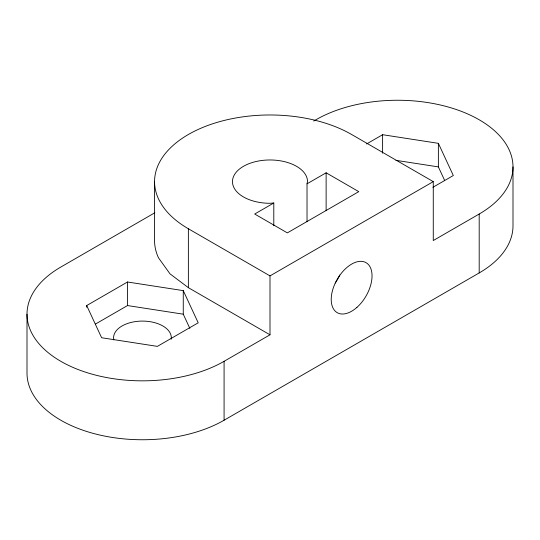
<?xml version="1.0" encoding="UTF-8"?>
<svg xmlns="http://www.w3.org/2000/svg" width="540" height="540" viewBox="0 0 540 540"><rect width="100%" height="100%" fill="white"/><g stroke="black" fill="none" stroke-linecap="round" stroke-linejoin="round"><path stroke-width="0.81" d="M307.024 221.697L307.024 183.823L307.523 181.629A37.523 21.661 0 0 0 270 159.968A37.523 21.661 0 0 0 232.477 181.629A37.523 21.661 0 0 0 270 203.29L273.793 203L273.793 225.727M154.838 212.767L60.811 267.057A115.445 66.656 0 0 0 60.811 361.314A115.445 66.656 0 0 0 224.08 361.314L270 334.807L270 275.893L433.269 181.629L433.269 240.543L479.189 214.029A115.445 66.656 0 0 0 479.189 119.772A115.445 66.656 0 0 0 315.92 119.772L313.733 121.034M86.69 305.559L127.508 281.995L183.263 290.621L198.207 322.812L157.39 346.376L101.628 337.75L86.69 305.559L86.69 307.24M366.579 143.971L382.61 134.71L438.372 143.336L453.31 175.527L432.898 187.312M273.793 203L254.691 214.029L287.348 232.882L358.776 191.646L326.126 172.793L307.024 183.823M95.438 324.074L127.508 305.559L183.263 314.185L189.864 328.408M27 314.185L27 373.1A115.445 66.656 0 0 0 98.267 434.68A115.445 66.656 0 0 0 224.08 420.228L479.189 272.943A115.445 66.656 0 0 0 513 225.815L513 166.9M395.928 160.333L438.372 166.9L444.623 180.374M433.269 181.629L351.635 134.501A115.445 66.656 0 0 0 188.366 134.501A115.445 66.656 0 0 0 188.366 228.757L188.366 287.672L270 334.807M188.366 228.757L270 275.893M188.366 287.672L170.019 273.868L158.483 257.796A115.445 66.656 0 0 1 154.555 240.543L154.555 181.629M479.189 214.029L479.189 272.943M438.372 143.336L438.372 166.9M382.61 134.71L382.61 153.225M326.126 172.793L326.126 210.668M224.08 361.314L224.08 420.228M183.263 290.621L183.263 314.185M127.508 281.995L127.508 305.559M113.832 339.923A28.863 16.666 0 0 1 141.817 321.091A28.863 16.666 0 0 1 171.2 339.201M339.781 275.036A28.863 16.666 -60 0 1 335.246 283.048M356.913 307.388A28.863 16.666 -60 0 0 366.066 262.676A28.863 16.666 -60 0 0 331.918 292.957A28.863 16.666 -60 0 0 356.913 307.388"/></g></svg>
